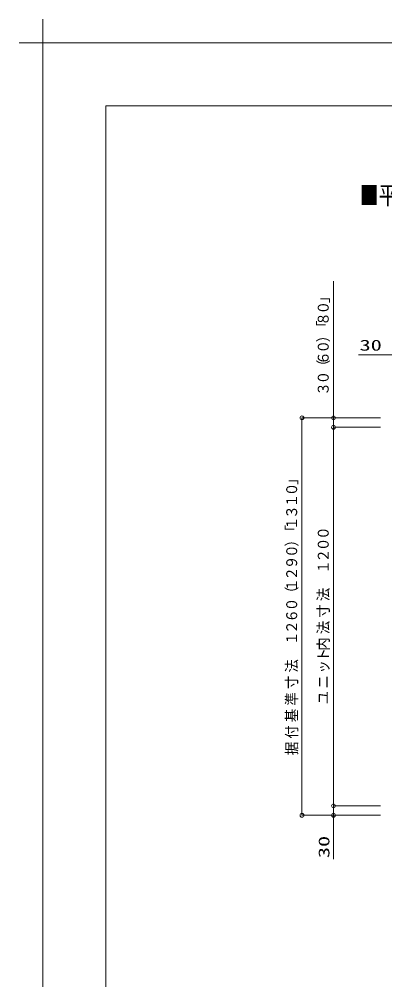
# Model space of a CAD drawing. Units: millimetres on the paper. Extents: x -305 to 305, y -152 to 152.
# Drawn here: x -304.8 to -246.8, y 0 to 152.3 of the extents above; entities that cross this region are included whole.
import ezdxf
from ezdxf.enums import TextEntityAlignment as Align

# ---------------------------------------------------------------- set-up
doc = ezdxf.new("R2010")
doc.units = ezdxf.units.MM
for name, color, linetype, lineweight in [('0-0_0', 7, 'Continuous', 9), ('0-1_VIEW0001', 7, 'Continuous', 9), ('0-2_1図面枠', 7, 'Continuous', 9), ('0-3_図面枠', 3, 'Continuous', 9), ('0-4_DEFPOINTS', 7, 'Continuous', 9)]:
    doc.layers.add(name, color=color, linetype=linetype, lineweight=lineweight)
doc.styles.add('ＭＳ ゴシック', font='')
doc.styles.get('ＭＳ ゴシック').set_extended_font_data('MS Gothic')

# ---------------------------------------------------------------- blocks, each defined once
blk = doc.blocks.new('_ORIGIN')
at = {"layer": '0-0_0'}
blk.add_line((0, 0), (-1, 0), dxfattribs=at)
blk.add_circle((0, 0), 0.5, dxfattribs=at)
blk = doc.blocks.new('グループ-6')
at = {"layer": '0-2_1図面枠'}
for p, q in [((-4200, 2895), (-4200, 3045)), ((-4275, 2970), (-4125, 2970))]:
    blk.add_line(p, q, dxfattribs=at)

msp = doc.modelspace()

# ---------------------------------------------------------------- linework, layer by layer
at = {"layer": '0-1_VIEW0001'}
for p, q in [((-254.932, 89.673), (-254.932, 90.273)), ((-247.474, 89.073), (-259.932, 89.073)), ((-259.932, 88.473), (-259.932, 26.673)), ((-254.932, 89.073), (-254.932, 87.573)), ((-247.474, 87.573), (-254.932, 87.573)), ((-254.932, 86.973), (-254.932, 28.172)), ((-254.932, 86.973), (-254.932, 86.373)), ((-254.933, 28.172), (-254.933, 28.772)), ((-254.933, 27.572), (-254.933, 26.073)), ((-247.474, 27.572), (-254.932, 27.572)), ((-247.474, 26.073), (-259.932, 26.073)), ((-254.933, 25.473), (-254.933, 24.873))]:
    msp.add_line(p, q, dxfattribs=at)
for points in [[(-247.474, 89.073), (-254.932, 89.073), (-254.932, 110.733)], [(-244.934, 91.613), (-244.934, 99.073), (-250.971, 99.073)], [(-247.474, 26.073), (-254.933, 26.073), (-254.933, 19.113)]]:
    msp.add_lwpolyline(points, dxfattribs=at)
at = {"layer": '0-3_図面枠'}
msp.add_lwpolyline([(-291.017, -138.498), (108.983, -138.498), (108.983, 138.502), (-291.017, 138.502)], close=True, dxfattribs=at)
at = {"layer": '0-4_DEFPOINTS'}
for p in [(118.983, 148.502), (-301.017, -148.498)]:
    msp.add_line(p, (-301.017, 148.502), dxfattribs=at)

# ---------------------------------------------------------------- block references
at = {"layer": '0-1_VIEW0001', "xscale": 0.6, "yscale": 0.6}
for p, rotation in [((-259.932, 89.073), 90), ((-254.932, 89.073), 270), ((-254.932, 87.573), 90), ((-254.932, 87.573), 90), ((-254.933, 27.572), 270), ((-254.932, 27.572), 270), ((-259.932, 26.073), 270), ((-254.933, 26.073), 90)]:
    msp.add_blockref('_ORIGIN', p, dxfattribs=dict(at, rotation=rotation))
at = {"layer": '0-2_1図面枠', "xscale": 0.05, "yscale": 0.05}
msp.add_blockref('グループ-6', (-91.017, 0.002), dxfattribs=at)

# ---------------------------------------------------------------- texts
at = {"layer": '0-0_0', "style": 'ＭＳ ゴシック', "width": 0.75}
msp.add_text('■平面図\u3000１２１６ドア位置移動\u3000ＡＲ／ＢＲ（Ｓ＝１／２０）', height=2.886, dxfattribs=at).set_placement((-250.735, 122.023), align=Align.BOTTOM_LEFT)
at = {"layer": '0-1_VIEW0001', "style": 'ＭＳ ゴシック'}
for s, width, p in [('０', 0.9, (-255.172, 105.467)), ('」', 0.9, (-255.172, 107.256)), ('８', 0.9, (-255.172, 103.677)), ('「', 0.9, (-255.172, 102.369)), ('）', 0.9, (-255.172, 101.06)), ('０', 0.9, (-255.172, 99.271)), ('６', 0.9, (-255.172, 97.482)), ('（', 0.9, (-255.172, 96.173)), ('０', 0.9, (-255.172, 94.384)), ('３', 0.9, (-255.172, 92.595)), ('」', 0.9, (-260.172, 78.446)), ('０', 0.9, (-260.172, 76.657)), ('１', 0.9, (-260.172, 74.868)), ('３', 0.9, (-260.172, 73.078)), ('「', 0.9, (-260.172, 69.981)), ('１', 0.9, (-260.172, 71.289)), ('０', 0.9, (-255.172, 69.735)), ('）', 0.9, (-260.172, 68.672)), ('０', 0.9, (-260.172, 66.883)), ('０', 0.9, (-255.172, 67.945)), ('２', 0.9, (-255.172, 66.156)), ('９', 0.9, (-260.172, 65.094)), ('１', 0.9, (-255.172, 64.367)), ('２', 0.9, (-260.172, 63.304)), ('１', 0.9, (-260.172, 61.515)), ('（', 0.9, (-260.172, 60.207)), ('法', 0.9, (-255.172, 60.011)), ('０', 0.9, (-260.172, 58.417)), ('寸', 0.9, (-255.172, 57.394)), ('６', 0.9, (-260.172, 56.628)), ('２', 0.9, (-260.172, 54.839)), ('法', 0.9, (-255.172, 54.777)), ('１', 0.9, (-260.172, 53.05)), ('内', 0.9, (-255.172, 52.159)), ('ト', 0.9, (-255.172, 50.462)), ('法', 0.9, (-260.172, 48.694)), ('ッ', 0.9, (-255.172, 48.54)), ('寸', 0.9, (-260.172, 46.077)), ('ニ', 0.9, (-255.172, 46.158)), ('準', 0.9, (-260.172, 43.459)), ('ユ', 0.9, (-255.172, 43.644)), ('基', 0.9, (-260.172, 40.842)), ('付', 0.9, (-260.172, 38.225)), ('据', 0.9, (-260.172, 35.608)), ('30', 1.5, (-255.058, 19.285))]:
    msp.add_text(s, height=1.73, rotation=90, dxfattribs=dict(at, width=width)).set_placement(p, align=Align.BOTTOM_LEFT)
at = {"layer": '0-1_VIEW0001', "style": 'ＭＳ ゴシック', "width": 1.5}
msp.add_text('30', height=1.73, dxfattribs=at).set_placement((-250.799, 99.198), align=Align.BOTTOM_LEFT)

doc.saveas('drawing.dxf')
